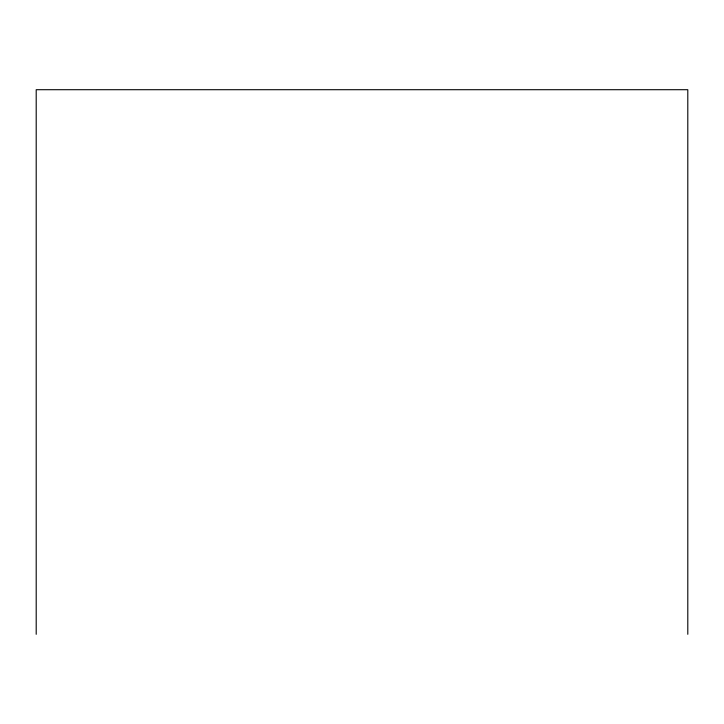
<?xml version="1.0" encoding="UTF-8"?>
<svg xmlns="http://www.w3.org/2000/svg" width="724" height="724" viewBox="0 0 724 724"><rect width="100%" height="100%" fill="white"/><g stroke="black" fill="none" stroke-linecap="round" stroke-linejoin="round"><path stroke-width="1.09" d="M687.8 634.296L687.8 89.704L36.2 89.704L36.2 634.296"/></g></svg>
